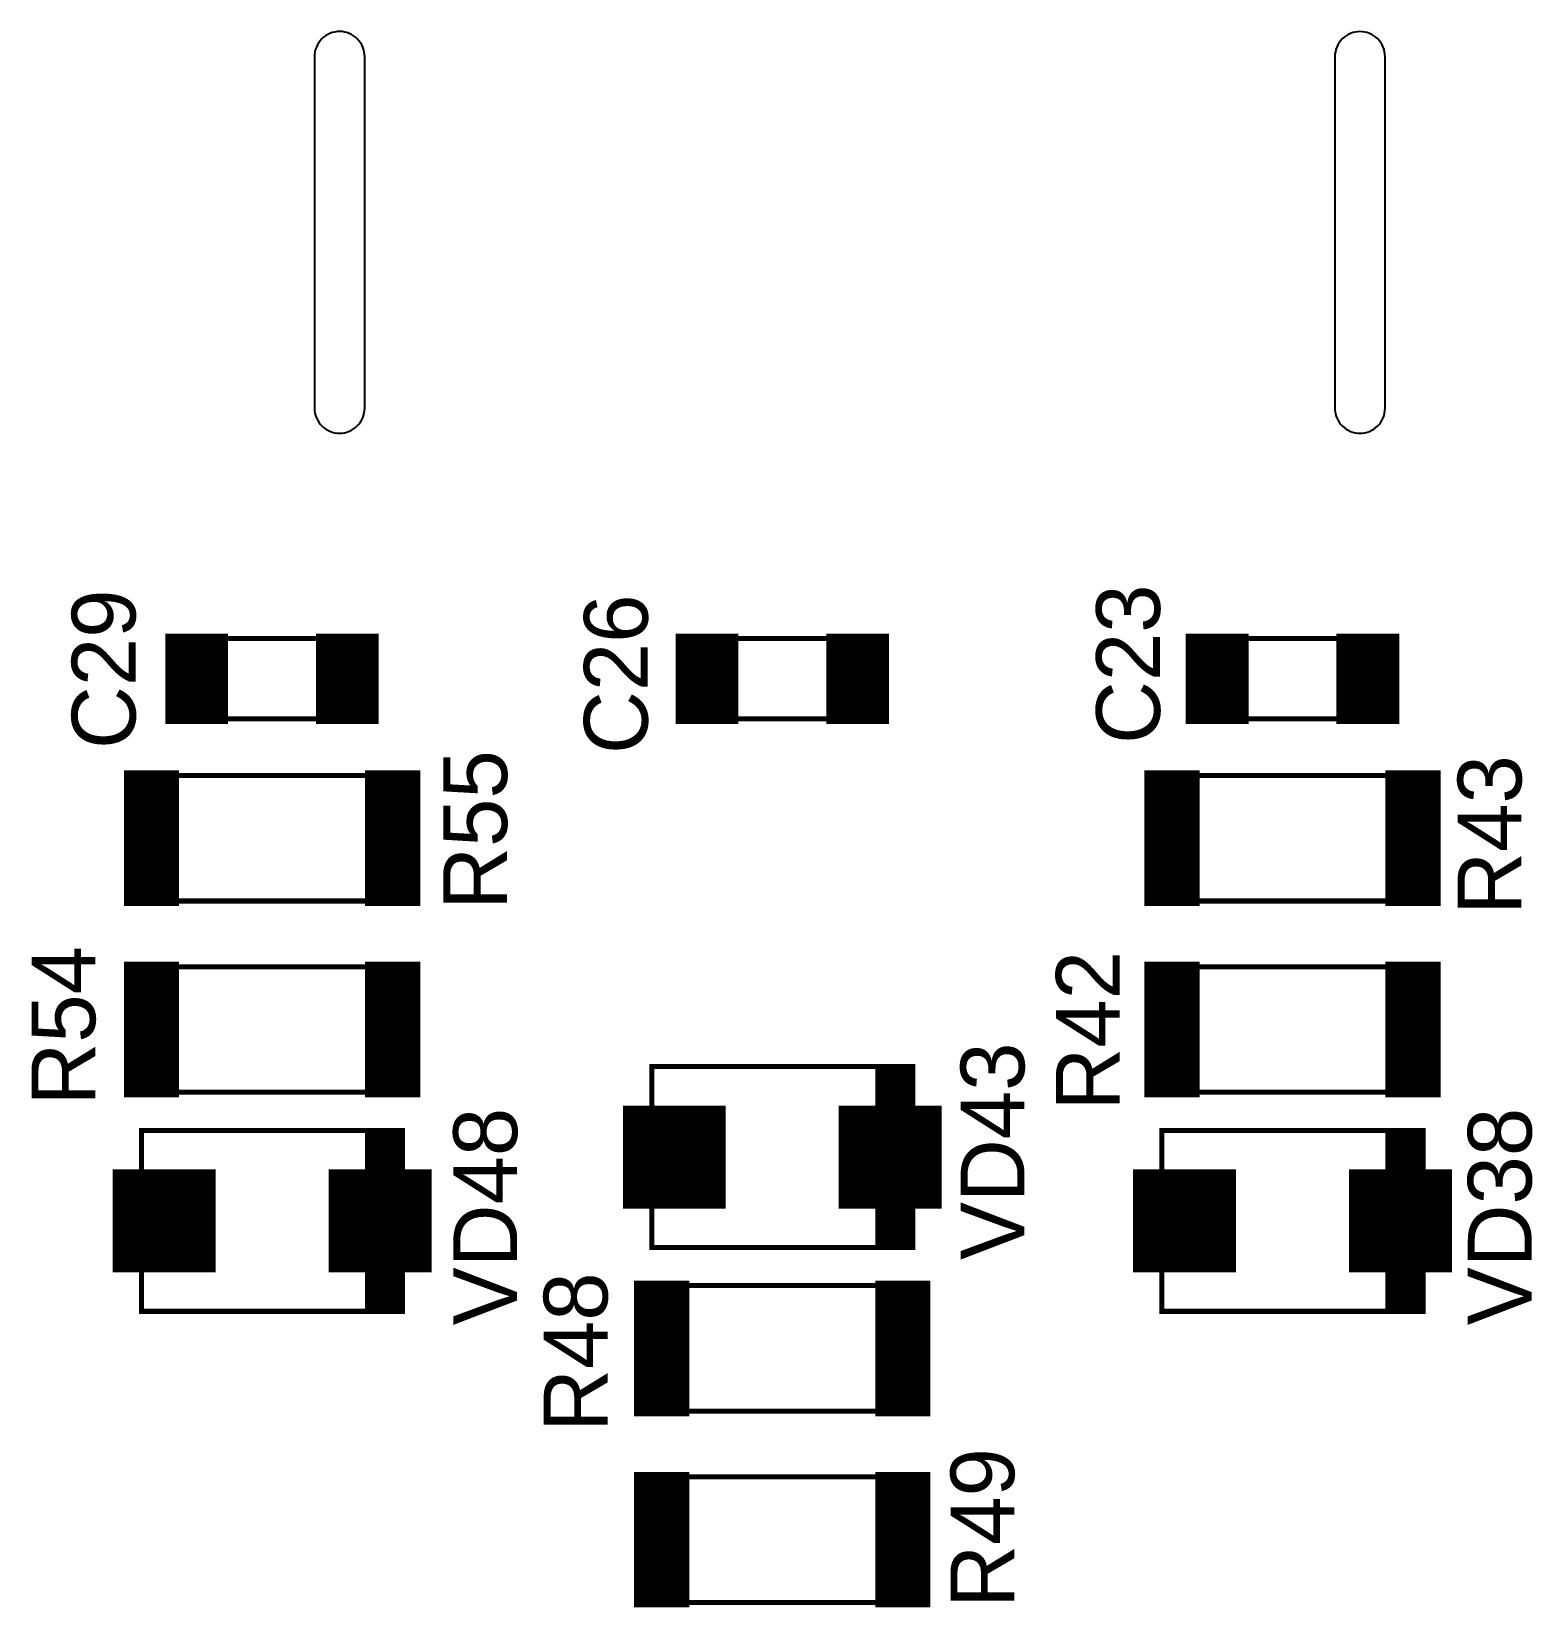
# Model space of a CAD drawing. Extents: x 25 to 880, y 8 to 306.
# Drawn here: x 702.69 to 740.05, y 181.32 to 220.55 of the extents above; entities that cross this region are included whole.
import ezdxf
from ezdxf.enums import TextEntityAlignment as Align

# ---------------------------------------------------------------- set-up
doc = ezdxf.new("R2010")
doc.units = 0
doc.header["$MEASUREMENT"] = 0
for name, color, linetype in [('BOARD', 7, 'Continuous'), ('BOT', 7, 'Continuous'), ('BOT_ASY', 7, 'Continuous')]:
    doc.layers.add(name, color=color, linetype=linetype)

msp = doc.modelspace()

# ---------------------------------------------------------------- linework, layer by layer
at = {"layer": 'BOARD'}
for points in [[(710.9862, 211.1763), (710.9862, 219.9263, 0.414214), (710.3612, 220.5513, 0.414214), (709.7362, 219.9263), (709.7362, 211.1763, 0.414214), (710.3612, 210.5513, 0.414214)], [(736.3862, 211.175), (736.3862, 219.925, 0.414214), (735.7612, 220.55, 0.414214), (735.1362, 219.925), (735.1362, 211.175, 0.414214), (735.7612, 210.55, 0.414214)]]:
    msp.add_lwpolyline(points, format="xyb", close=True, dxfattribs=at)
at = {"layer": 'BOT', "const_width": 0.125}
for points in [[(706.0875, 203.375), (707.525, 203.375), (707.525, 205.5), (706.0875, 205.5)], [(709.8375, 203.375), (711.275, 203.375), (711.275, 205.5), (709.8375, 205.5)], [(718.7875, 203.375), (720.225, 203.375), (720.225, 205.5), (718.7875, 205.5)], [(722.5375, 203.375), (723.975, 203.375), (723.975, 205.5), (722.5375, 205.5)], [(731.4875, 203.375), (732.925, 203.375), (732.925, 205.5), (731.4875, 205.5)], [(735.2375, 203.375), (736.675, 203.375), (736.675, 205.5), (735.2375, 205.5)], [(705.0562, 198.8437), (706.3062, 198.8437), (706.3062, 202.0937), (705.0562, 202.0937)], [(711.0562, 198.8437), (712.3062, 198.8437), (712.3062, 202.0937), (711.0562, 202.0937)], [(730.4562, 198.8437), (731.7062, 198.8437), (731.7062, 202.0937), (730.4562, 202.0937)], [(736.4562, 198.8437), (737.7062, 198.8437), (737.7062, 202.0937), (736.4562, 202.0937)], [(705.0562, 194.0813), (706.3062, 194.0813), (706.3062, 197.3313), (705.0562, 197.3313)], [(711.0562, 194.0813), (712.3062, 194.0813), (712.3062, 197.3313), (711.0562, 197.3313)], [(730.4562, 194.0813), (731.7062, 194.0813), (731.7062, 197.3313), (730.4562, 197.3313)], [(736.4562, 194.0813), (737.7062, 194.0813), (737.7062, 197.3313), (736.4562, 197.3313)], [(717.475, 191.3125), (719.9125, 191.3125), (719.9125, 193.75), (717.475, 193.75)], [(722.85, 191.3125), (725.2875, 191.3125), (725.2875, 193.75), (722.85, 193.75)], [(704.775, 189.725), (707.2125, 189.725), (707.2125, 192.1625), (704.775, 192.1625)], [(710.15, 189.725), (712.5875, 189.725), (712.5875, 192.1625), (710.15, 192.1625)], [(730.175, 189.725), (732.6125, 189.725), (732.6125, 192.1625), (730.175, 192.1625)], [(735.55, 189.725), (737.9875, 189.725), (737.9875, 192.1625), (735.55, 192.1625)], [(717.7562, 186.1437), (719.0062, 186.1437), (719.0062, 189.3938), (717.7562, 189.3938)], [(723.7562, 186.1437), (725.0062, 186.1437), (725.0062, 189.3938), (723.7562, 189.3938)], [(717.7562, 181.3812), (719.0062, 181.3812), (719.0062, 184.6312), (717.7562, 184.6312)], [(723.7562, 181.3812), (725.0062, 181.3812), (725.0062, 184.6312), (723.7562, 184.6312)]]:
    msp.add_lwpolyline(points, close=True, dxfattribs=at)
for points in [[(706.175, 203.375), (706.175, 205.5)], [(706.3, 203.375), (706.3, 205.5)], [(706.425, 203.375), (706.425, 205.5)], [(706.55, 203.375), (706.55, 205.5)], [(706.675, 203.375), (706.675, 205.5)], [(706.8, 203.375), (706.8, 205.5)], [(706.925, 203.375), (706.925, 205.5)], [(707.05, 203.375), (707.05, 205.5)], [(707.175, 203.375), (707.175, 205.5)], [(707.3, 203.375), (707.3, 205.5)], [(707.425, 203.375), (707.425, 205.5)], [(709.925, 203.375), (709.925, 205.5)], [(710.05, 203.375), (710.05, 205.5)], [(710.175, 203.375), (710.175, 205.5)], [(710.3, 203.375), (710.3, 205.5)], [(710.425, 203.375), (710.425, 205.5)], [(710.55, 203.375), (710.55, 205.5)], [(710.675, 203.375), (710.675, 205.5)], [(710.8, 203.375), (710.8, 205.5)], [(710.925, 203.375), (710.925, 205.5)], [(711.05, 203.375), (711.05, 205.5)], [(711.175, 203.375), (711.175, 205.5)], [(718.8, 203.375), (718.8, 205.5)], [(718.925, 203.375), (718.925, 205.5)], [(719.05, 203.375), (719.05, 205.5)], [(719.175, 203.375), (719.175, 205.5)], [(719.3, 203.375), (719.3, 205.5)], [(719.425, 203.375), (719.425, 205.5)], [(719.55, 203.375), (719.55, 205.5)], [(719.675, 203.375), (719.675, 205.5)], [(719.8, 203.375), (719.8, 205.5)], [(719.925, 203.375), (719.925, 205.5)], [(720.05, 203.375), (720.05, 205.5)], [(720.175, 203.375), (720.175, 205.5)], [(722.55, 203.375), (722.55, 205.5)], [(722.675, 203.375), (722.675, 205.5)], [(722.8, 203.375), (722.8, 205.5)], [(722.925, 203.375), (722.925, 205.5)], [(723.05, 203.375), (723.05, 205.5)], [(723.175, 203.375), (723.175, 205.5)], [(723.3, 203.375), (723.3, 205.5)], [(723.425, 203.375), (723.425, 205.5)], [(723.55, 203.375), (723.55, 205.5)], [(723.675, 203.375), (723.675, 205.5)], [(723.8, 203.375), (723.8, 205.5)], [(723.925, 203.375), (723.925, 205.5)], [(731.55, 203.375), (731.55, 205.5)], [(731.675, 203.375), (731.675, 205.5)], [(731.8, 203.375), (731.8, 205.5)], [(731.925, 203.375), (731.925, 205.5)], [(732.05, 203.375), (732.05, 205.5)], [(732.175, 203.375), (732.175, 205.5)], [(732.3, 203.375), (732.3, 205.5)], [(732.425, 203.375), (732.425, 205.5)], [(732.55, 203.375), (732.55, 205.5)], [(732.675, 203.375), (732.675, 205.5)], [(732.8, 203.375), (732.8, 205.5)], [(732.925, 203.375), (732.925, 205.5)], [(735.3, 203.375), (735.3, 205.5)], [(735.425, 203.375), (735.425, 205.5)], [(735.55, 203.375), (735.55, 205.5)], [(735.675, 203.375), (735.675, 205.5)], [(735.8, 203.375), (735.8, 205.5)], [(735.925, 203.375), (735.925, 205.5)], [(736.05, 203.375), (736.05, 205.5)], [(736.175, 203.375), (736.175, 205.5)], [(736.3, 203.375), (736.3, 205.5)], [(736.425, 203.375), (736.425, 205.5)], [(736.55, 203.375), (736.55, 205.5)], [(736.675, 203.375), (736.675, 205.5)], [(705.175, 198.8437), (705.175, 202.0937)], [(705.3, 198.8437), (705.3, 202.0937)], [(705.425, 198.8437), (705.425, 202.0937)], [(705.55, 198.8437), (705.55, 202.0937)], [(705.675, 198.8437), (705.675, 202.0937)], [(705.8, 198.8437), (705.8, 202.0937)], [(705.925, 198.8437), (705.925, 202.0937)], [(706.05, 198.8437), (706.05, 202.0937)], [(706.175, 198.8437), (706.175, 202.0937)], [(706.3, 198.8437), (706.3, 202.0937)], [(711.175, 198.8437), (711.175, 202.0937)], [(711.3, 198.8437), (711.3, 202.0937)], [(711.425, 198.8437), (711.425, 202.0937)], [(711.55, 198.8437), (711.55, 202.0937)], [(711.675, 198.8437), (711.675, 202.0937)], [(711.8, 198.8437), (711.8, 202.0937)], [(711.925, 198.8437), (711.925, 202.0937)], [(712.05, 198.8437), (712.05, 202.0937)], [(712.175, 198.8437), (712.175, 202.0937)], [(712.3, 198.8437), (712.3, 202.0937)], [(730.55, 198.8437), (730.55, 202.0937)], [(730.675, 198.8437), (730.675, 202.0937)], [(730.8, 198.8437), (730.8, 202.0937)], [(730.925, 198.8437), (730.925, 202.0937)], [(731.05, 198.8437), (731.05, 202.0937)], [(731.175, 198.8437), (731.175, 202.0937)], [(731.3, 198.8437), (731.3, 202.0937)], [(731.425, 198.8437), (731.425, 202.0937)], [(731.55, 198.8437), (731.55, 202.0937)], [(731.675, 198.8437), (731.675, 202.0937)], [(736.55, 198.8437), (736.55, 202.0937)], [(736.675, 198.8437), (736.675, 202.0937)], [(736.8, 198.8437), (736.8, 202.0937)], [(736.925, 198.8437), (736.925, 202.0937)], [(737.05, 198.8437), (737.05, 202.0937)], [(737.175, 198.8437), (737.175, 202.0937)], [(737.3, 198.8437), (737.3, 202.0937)], [(737.425, 198.8437), (737.425, 202.0937)], [(737.55, 198.8437), (737.55, 202.0937)], [(737.675, 198.8437), (737.675, 202.0937)], [(705.175, 194.0813), (705.175, 197.3313)], [(705.3, 194.0813), (705.3, 197.3313)], [(705.425, 194.0813), (705.425, 197.3313)], [(705.55, 194.0813), (705.55, 197.3313)], [(705.675, 194.0813), (705.675, 197.3313)], [(705.8, 194.0813), (705.8, 197.3313)], [(705.925, 194.0813), (705.925, 197.3313)], [(706.05, 194.0813), (706.05, 197.3313)], [(706.175, 194.0813), (706.175, 197.3313)], [(706.3, 194.0813), (706.3, 197.3313)], [(711.175, 194.0813), (711.175, 197.3313)], [(711.3, 194.0813), (711.3, 197.3313)], [(711.425, 194.0813), (711.425, 197.3313)], [(711.55, 194.0813), (711.55, 197.3313)], [(711.675, 194.0813), (711.675, 197.3313)], [(711.8, 194.0813), (711.8, 197.3313)], [(711.925, 194.0813), (711.925, 197.3313)], [(712.05, 194.0813), (712.05, 197.3313)], [(712.175, 194.0813), (712.175, 197.3313)], [(712.3, 194.0813), (712.3, 197.3313)], [(730.55, 194.0813), (730.55, 197.3313)], [(730.675, 194.0813), (730.675, 197.3313)], [(730.8, 194.0813), (730.8, 197.3313)], [(730.925, 194.0813), (730.925, 197.3313)], [(731.05, 194.0813), (731.05, 197.3313)], [(731.175, 194.0813), (731.175, 197.3313)], [(731.3, 194.0813), (731.3, 197.3313)], [(731.425, 194.0813), (731.425, 197.3313)], [(731.55, 194.0813), (731.55, 197.3313)], [(731.675, 194.0813), (731.675, 197.3313)], [(736.55, 194.0813), (736.55, 197.3313)], [(736.675, 194.0813), (736.675, 197.3313)], [(736.8, 194.0813), (736.8, 197.3313)], [(736.925, 194.0813), (736.925, 197.3313)], [(737.05, 194.0813), (737.05, 197.3313)], [(737.175, 194.0813), (737.175, 197.3313)], [(737.3, 194.0813), (737.3, 197.3313)], [(737.425, 194.0813), (737.425, 197.3313)], [(737.55, 194.0813), (737.55, 197.3313)], [(737.675, 194.0813), (737.675, 197.3313)], [(717.55, 191.3125), (717.55, 193.75)], [(717.675, 191.3125), (717.675, 193.75)], [(717.8, 191.3125), (717.8, 193.75)], [(717.925, 191.3125), (717.925, 193.75)], [(718.05, 191.3125), (718.05, 193.75)], [(718.175, 191.3125), (718.175, 193.75)], [(718.3, 191.3125), (718.3, 193.75)], [(718.425, 191.3125), (718.425, 193.75)], [(718.55, 191.3125), (718.55, 193.75)], [(718.675, 191.3125), (718.675, 193.75)], [(718.8, 191.3125), (718.8, 193.75)], [(718.925, 191.3125), (718.925, 193.75)], [(719.05, 191.3125), (719.05, 193.75)], [(719.175, 191.3125), (719.175, 193.75)], [(719.3, 191.3125), (719.3, 193.75)], [(719.425, 191.3125), (719.425, 193.75)], [(719.55, 191.3125), (719.55, 193.75)], [(719.675, 191.3125), (719.675, 193.75)], [(719.8, 191.3125), (719.8, 193.75)], [(722.925, 191.3125), (722.925, 193.75)], [(723.05, 191.3125), (723.05, 193.75)], [(723.175, 191.3125), (723.175, 193.75)], [(723.3, 191.3125), (723.3, 193.75)], [(723.425, 191.3125), (723.425, 193.75)], [(723.55, 191.3125), (723.55, 193.75)], [(723.675, 191.3125), (723.675, 193.75)], [(723.8, 191.3125), (723.8, 193.75)], [(723.925, 191.3125), (723.925, 193.75)], [(724.05, 191.3125), (724.05, 193.75)], [(724.175, 191.3125), (724.175, 193.75)], [(724.3, 191.3125), (724.3, 193.75)], [(724.425, 191.3125), (724.425, 193.75)], [(724.55, 191.3125), (724.55, 193.75)], [(724.675, 191.3125), (724.675, 193.75)], [(724.8, 191.3125), (724.8, 193.75)], [(724.925, 191.3125), (724.925, 193.75)], [(725.05, 191.3125), (725.05, 193.75)], [(725.175, 191.3125), (725.175, 193.75)], [(704.8, 189.725), (704.8, 192.1625)], [(704.925, 189.725), (704.925, 192.1625)], [(705.05, 189.725), (705.05, 192.1625)], [(705.175, 189.725), (705.175, 192.1625)], [(705.3, 189.725), (705.3, 192.1625)], [(705.425, 189.725), (705.425, 192.1625)], [(705.55, 189.725), (705.55, 192.1625)], [(705.675, 189.725), (705.675, 192.1625)], [(705.8, 189.725), (705.8, 192.1625)], [(705.925, 189.725), (705.925, 192.1625)], [(706.05, 189.725), (706.05, 192.1625)], [(706.175, 189.725), (706.175, 192.1625)], [(706.3, 189.725), (706.3, 192.1625)], [(706.425, 189.725), (706.425, 192.1625)], [(706.55, 189.725), (706.55, 192.1625)], [(706.675, 189.725), (706.675, 192.1625)], [(706.8, 189.725), (706.8, 192.1625)], [(706.925, 189.725), (706.925, 192.1625)], [(707.05, 189.725), (707.05, 192.1625)], [(707.175, 189.725), (707.175, 192.1625)], [(710.175, 189.725), (710.175, 192.1625)], [(710.3, 189.725), (710.3, 192.1625)], [(710.425, 189.725), (710.425, 192.1625)], [(710.55, 189.725), (710.55, 192.1625)], [(710.675, 189.725), (710.675, 192.1625)], [(710.8, 189.725), (710.8, 192.1625)], [(710.925, 189.725), (710.925, 192.1625)], [(711.05, 189.725), (711.05, 192.1625)], [(711.175, 189.725), (711.175, 192.1625)], [(711.3, 189.725), (711.3, 192.1625)], [(711.425, 189.725), (711.425, 192.1625)], [(711.55, 189.725), (711.55, 192.1625)], [(711.675, 189.725), (711.675, 192.1625)], [(711.8, 189.725), (711.8, 192.1625)], [(711.925, 189.725), (711.925, 192.1625)], [(712.05, 189.725), (712.05, 192.1625)], [(712.175, 189.725), (712.175, 192.1625)], [(712.3, 189.725), (712.3, 192.1625)], [(712.425, 189.725), (712.425, 192.1625)], [(712.55, 189.725), (712.55, 192.1625)], [(730.175, 189.725), (730.175, 192.1625)], [(730.3, 189.725), (730.3, 192.1625)], [(730.425, 189.725), (730.425, 192.1625)], [(730.55, 189.725), (730.55, 192.1625)], [(730.675, 189.725), (730.675, 192.1625)], [(730.8, 189.725), (730.8, 192.1625)], [(730.925, 189.725), (730.925, 192.1625)], [(731.05, 189.725), (731.05, 192.1625)], [(731.175, 189.725), (731.175, 192.1625)], [(731.3, 189.725), (731.3, 192.1625)], [(731.425, 189.725), (731.425, 192.1625)], [(731.55, 189.725), (731.55, 192.1625)], [(731.675, 189.725), (731.675, 192.1625)], [(731.8, 189.725), (731.8, 192.1625)], [(731.925, 189.725), (731.925, 192.1625)], [(732.05, 189.725), (732.05, 192.1625)], [(732.175, 189.725), (732.175, 192.1625)], [(732.3, 189.725), (732.3, 192.1625)], [(732.425, 189.725), (732.425, 192.1625)], [(732.55, 189.725), (732.55, 192.1625)], [(735.55, 189.725), (735.55, 192.1625)], [(735.675, 189.725), (735.675, 192.1625)], [(735.8, 189.725), (735.8, 192.1625)], [(735.925, 189.725), (735.925, 192.1625)], [(736.05, 189.725), (736.05, 192.1625)], [(736.175, 189.725), (736.175, 192.1625)], [(736.3, 189.725), (736.3, 192.1625)], [(736.425, 189.725), (736.425, 192.1625)], [(736.55, 189.725), (736.55, 192.1625)], [(736.675, 189.725), (736.675, 192.1625)], [(736.8, 189.725), (736.8, 192.1625)], [(736.925, 189.725), (736.925, 192.1625)], [(737.05, 189.725), (737.05, 192.1625)], [(737.175, 189.725), (737.175, 192.1625)], [(737.3, 189.725), (737.3, 192.1625)], [(737.425, 189.725), (737.425, 192.1625)], [(737.55, 189.725), (737.55, 192.1625)], [(737.675, 189.725), (737.675, 192.1625)], [(737.8, 189.725), (737.8, 192.1625)], [(737.925, 189.725), (737.925, 192.1625)], [(717.8, 186.1437), (717.8, 189.3938)], [(717.925, 186.1437), (717.925, 189.3938)], [(718.05, 186.1437), (718.05, 189.3938)], [(718.175, 186.1437), (718.175, 189.3938)], [(718.3, 186.1437), (718.3, 189.3938)], [(718.425, 186.1437), (718.425, 189.3938)], [(718.55, 186.1437), (718.55, 189.3938)], [(718.675, 186.1437), (718.675, 189.3938)], [(718.8, 186.1437), (718.8, 189.3938)], [(718.925, 186.1437), (718.925, 189.3938)], [(723.8, 186.1437), (723.8, 189.3938)], [(723.925, 186.1437), (723.925, 189.3938)], [(724.05, 186.1437), (724.05, 189.3938)], [(724.175, 186.1437), (724.175, 189.3938)], [(724.3, 186.1437), (724.3, 189.3938)], [(724.425, 186.1437), (724.425, 189.3938)], [(724.55, 186.1437), (724.55, 189.3938)], [(724.675, 186.1437), (724.675, 189.3938)], [(724.8, 186.1437), (724.8, 189.3938)], [(724.925, 186.1437), (724.925, 189.3938)], [(717.8, 181.3812), (717.8, 184.6312)], [(717.925, 181.3812), (717.925, 184.6312)], [(718.05, 181.3812), (718.05, 184.6312)], [(718.175, 181.3812), (718.175, 184.6312)], [(718.3, 181.3812), (718.3, 184.6312)], [(718.425, 181.3812), (718.425, 184.6312)], [(718.55, 181.3812), (718.55, 184.6312)], [(718.675, 181.3812), (718.675, 184.6312)], [(718.8, 181.3812), (718.8, 184.6312)], [(718.925, 181.3812), (718.925, 184.6312)], [(723.8, 181.3812), (723.8, 184.6312)], [(723.925, 181.3812), (723.925, 184.6312)], [(724.05, 181.3812), (724.05, 184.6312)], [(724.175, 181.3812), (724.175, 184.6312)], [(724.3, 181.3812), (724.3, 184.6312)], [(724.425, 181.3812), (724.425, 184.6312)], [(724.55, 181.3812), (724.55, 184.6312)], [(724.675, 181.3812), (724.675, 184.6312)], [(724.8, 181.3812), (724.8, 184.6312)], [(724.925, 181.3812), (724.925, 184.6312)]]:
    msp.add_lwpolyline(points, dxfattribs=at)
at = {"layer": 'BOT_ASY', "const_width": 0.125}
for points in [[(710.6812, 205.4375), (710.6812, 203.4375), (706.6812, 203.4375), (706.6812, 205.4375)], [(723.3812, 205.4375), (723.3812, 203.4375), (719.3812, 203.4375), (719.3812, 205.4375)], [(736.0812, 205.4375), (736.0812, 203.4375), (732.0812, 203.4375), (732.0812, 205.4375)], [(705.5562, 198.9062), (705.5562, 202.0312), (711.8062, 202.0312), (711.8062, 198.9062)], [(730.9562, 198.9062), (730.9562, 202.0312), (737.2062, 202.0312), (737.2062, 198.9062)], [(705.5562, 194.1438), (705.5562, 197.2688), (711.8062, 197.2688), (711.8062, 194.1438)], [(730.9562, 194.1438), (730.9562, 197.2688), (737.2062, 197.2688), (737.2062, 194.1438)], [(724.6312, 194.7837), (724.6312, 190.2787), (718.1312, 190.2787), (718.1312, 194.7837)], [(711.9312, 193.1962), (711.9312, 188.6912), (705.4312, 188.6912), (705.4312, 193.1962)], [(737.3312, 193.1962), (737.3312, 188.6912), (730.8312, 188.6912), (730.8312, 193.1962)], [(718.2562, 186.2062), (718.2562, 189.3312), (724.5062, 189.3312), (724.5062, 186.2062)], [(718.2562, 181.4437), (718.2562, 184.5687), (724.5062, 184.5687), (724.5062, 181.4437)]]:
    msp.add_lwpolyline(points, close=True, dxfattribs=at)
for points in [[(723.7562, 194.7837), (723.7562, 190.2787)], [(723.8812, 194.7837), (723.8812, 190.2787)], [(724.0062, 194.7837), (724.0062, 190.2787)], [(724.1312, 194.7837), (724.1312, 190.2787)], [(724.2562, 194.7837), (724.2562, 190.2787)], [(724.3812, 194.7837), (724.3812, 190.2787)], [(724.5062, 194.7837), (724.5062, 190.2787)], [(711.0562, 193.1962), (711.0562, 188.6912)], [(711.1812, 193.1962), (711.1812, 188.6912)], [(711.3062, 193.1962), (711.3062, 188.6912)], [(711.4312, 193.1962), (711.4312, 188.6912)], [(711.5562, 193.1962), (711.5562, 188.6912)], [(711.6812, 193.1962), (711.6812, 188.6912)], [(711.8062, 193.1962), (711.8062, 188.6912)], [(736.4562, 193.1962), (736.4562, 188.6912)], [(736.5812, 193.1962), (736.5812, 188.6912)], [(736.7062, 193.1962), (736.7062, 188.6912)], [(736.8312, 193.1962), (736.8312, 188.6912)], [(736.9562, 193.1962), (736.9562, 188.6912)], [(737.0812, 193.1962), (737.0812, 188.6912)], [(737.2062, 193.1962), (737.2062, 188.6912)]]:
    msp.add_lwpolyline(points, dxfattribs=at)

# ---------------------------------------------------------------- texts
at = {"layer": 'BOT_ASY', "width": 1.019685}
for s, p in [('C29', (705.2824, 204.6764)), ('C26', (718.0324, 204.5514)), ('C23', (730.7824, 204.8014)), ('R55', (714.5311, 200.6751)), ('R43', (739.7811, 200.5501)), ('R54', (704.2811, 195.8001)), ('R42', (729.7811, 195.6751)), ('VD43', (727.4074, 192.6764)), ('VD48', (714.7811, 191.0514)), ('VD38', (740.0324, 191.0514)), ('R48', (717.0311, 187.6751)), ('R49', (727.1561, 183.3001))]:
    msp.add_text(s, height=1.5875, rotation=90, dxfattribs=at).set_placement(p, align=Align.CENTER)

doc.saveas('drawing.dxf')
